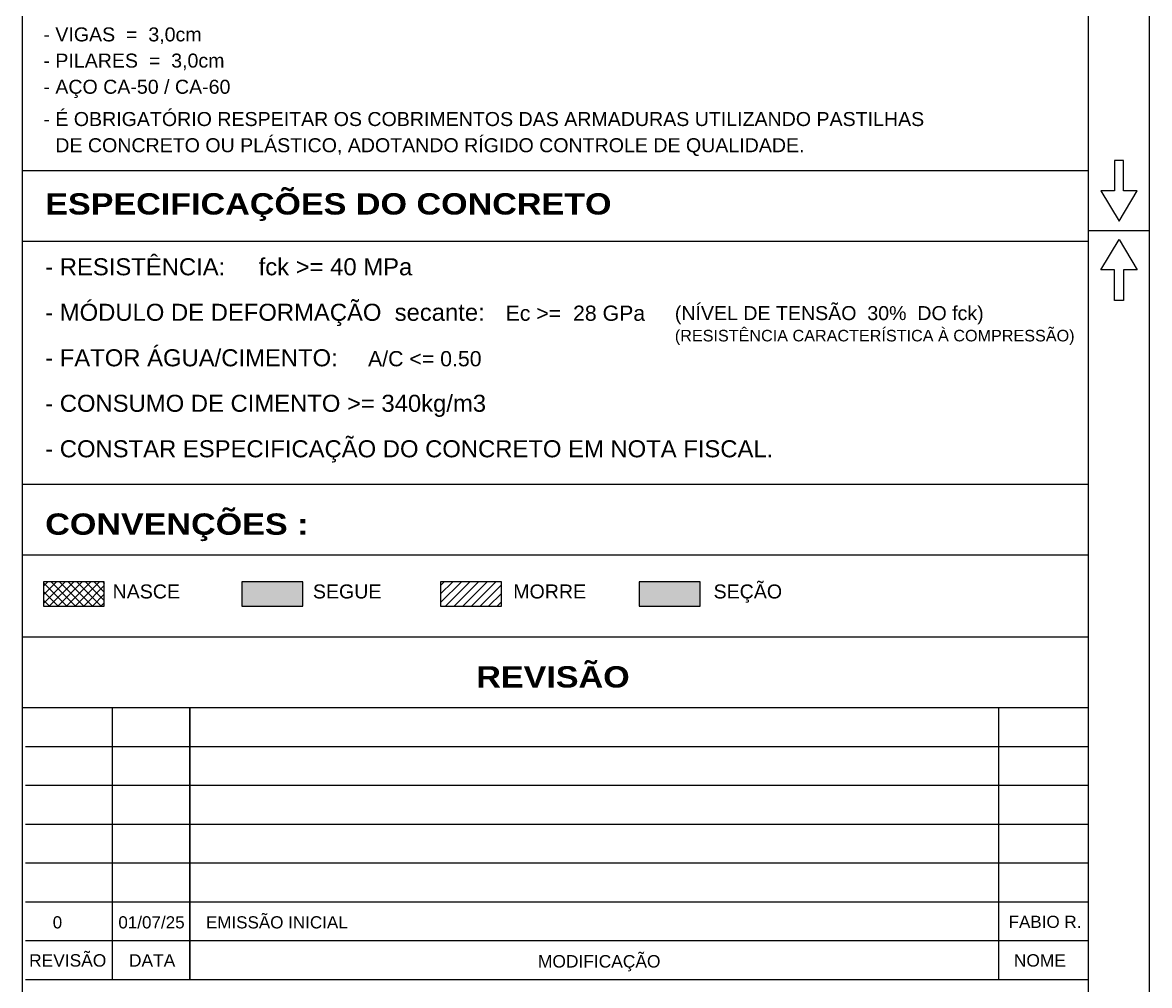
# Model space of a CAD drawing. Extents: x 0 to 13080, y 0 to 6750.
# Drawn here: x 11693 to 13080, y 1320 to 2506 of the extents above; entities that cross this region are included whole.
import ezdxf

# ---------------------------------------------------------------- set-up
doc = ezdxf.new("R2010")
doc.units = 0
doc.header["$MEASUREMENT"] = 0
for name, color, linetype in [('MTH-179', 1, 'CONTINUOUS'), ('MTH-18', 1, 'CONTINUOUS'), ('MTH-226', 6, 'CONTINUOUS'), ('MTH-230', 1, 'CONTINUOUS'), ('MTH-CARIMBOEFORMATO', 1, 'CONTINUOUS'), ('MTH-HACHURA-PILAR', 1, 'CONTINUOUS'), ('MTH-LINHA-SEÇÃO', 16, 'CONTINUOUS'), ('MTH-MARGEM', 5, 'CONTINUOUS'), ('MTH-PILAR-MORRE', 5, 'CONTINUOUS'), ('MTH-PILAR-NASCE', 5, 'CONTINUOUS'), ('MTH-PILAR-SEGUE', 5, 'CONTINUOUS'), ('MTH-SOMBRA21', 150, 'CONTINUOUS'), ('MTH-SOMBRA25', 253, 'CONTINUOUS'), ('MTH-TXT-NEGRITO', 5, 'CONTINUOUS'), ('MTH-TXT-NOTAS', 3, 'CONTINUOUS')]:
    doc.layers.add(name, color=color, linetype=linetype)
doc.styles.add('TQS_ARIAL', font='arial.ttf')
doc.styles.add('TQS_ARIAL_BLACK', font='ariblk.ttf')

msp = doc.modelspace()

# ---------------------------------------------------------------- linework, layer by layer
at = {"layer": 'MTH-179', "linetype": 'Continuous'}
for p, q in [((13080.004952, 0.003475), (13080.004952, 6750.003475)), ((13005.004952, 2250.003475), (13080.004952, 2250.003475))]:
    msp.add_line(p, q, dxfattribs=at)
for points in [[(13042.504952, 2261.253475), (13065.004952, 2298.753475), (13048.129952, 2298.753475), (13048.129952, 2336.253475), (13036.879952, 2336.253475), (13036.879952, 2298.753475), (13020.004952, 2298.753475), (13042.504952, 2261.253475)], [(13042.504952, 2238.753475), (13065.004952, 2201.253475), (13048.129952, 2201.253475), (13048.129952, 2163.753475), (13036.879952, 2163.753475), (13036.879952, 2201.253475), (13020.004952, 2201.253475), (13042.504952, 2238.753475)]]:
    msp.add_lwpolyline(points, dxfattribs=at)
at = {"layer": 'MTH-18', "linetype": 'Continuous'}
for p, q in [((11692.505158, 2236.863686), (13005.005158, 2236.863686)), ((11692.50511, 1850.321021), (13005.004958, 1850.321021))]:
    msp.add_line(p, q, dxfattribs=at)
at = {"layer": 'MTH-226', "linetype": 'Continuous'}
for p, q in [((11692.505268, 2323.863686), (13005.005268, 2323.863686)), ((11692.505268, 2323.863686), (13005.005268, 2323.863686)), ((11692.50511, 1937.321021), (13005.004958, 1937.321021)), ((11692.504945, 1749.106194), (13005.004945, 1749.106194)), ((11692.504952, 1749.106194), (13005.004952, 1749.106194))]:
    msp.add_line(p, q, dxfattribs=at)
at = {"layer": 'MTH-230', "linetype": 'Continuous'}
for q in [(11692.504945, 6675.003475), (11692.504945, 1749.106194)]:
    msp.add_line((11692.504945, 75.003475), q, dxfattribs=at)
at = {"layer": 'MTH-CARIMBOEFORMATO', "linetype": 'Continuous'}
for p, q in [((11802.855897, 1662.106125), (11802.855897, 1327.237488)), ((11898.53265, 1662.106125), (11898.53265, 1327.237488)), ((11898.53265, 1327.237488), (11898.53265, 1662.106125)), ((12894.241874, 1662.106125), (12894.241874, 1327.237488)), ((11696.215101, 1614.267748), (13005.004945, 1614.267748)), ((11696.215101, 1566.429372), (13005.004945, 1566.429372)), ((11696.215101, 1518.590995), (13005.004945, 1518.590995)), ((11696.215101, 1470.752618), (13005.004945, 1470.752618)), ((11696.215101, 1422.914242), (11898.53265, 1422.914242)), ((11898.53265, 1422.914242), (13005.021506, 1422.914242)), ((11696.215101, 1375.075865), (11898.53265, 1375.075865)), ((11898.53265, 1375.075865), (13005.021506, 1375.075865)), ((11696.215101, 1327.237488), (11898.53265, 1327.237488)), ((11898.53265, 1327.237488), (13005.021506, 1327.237488))]:
    msp.add_line(p, q, dxfattribs=at)
at = {"layer": 'MTH-HACHURA-PILAR', "linetype": 'Continuous'}
for p, q in [((11718.169086, 1790.389878), (11744.859052, 1817.079844)), ((11718.169086, 1800.99648), (11734.25245, 1817.079844)), ((11718.169086, 1811.603082), (11723.645848, 1817.079844)), ((11718.169086, 1815.854706), (11746.94468, 1787.079112)), ((11718.169086, 1805.248104), (11736.338079, 1787.079112)), ((11725.464921, 1787.079112), (11755.465654, 1817.079844)), ((11727.55055, 1817.079844), (11757.551282, 1787.079112)), ((11736.071523, 1787.079112), (11766.072255, 1817.079844)), ((11738.157151, 1817.079844), (11768.157884, 1787.079112)), ((11746.678125, 1787.079112), (11776.678857, 1817.079844)), ((11748.763753, 1817.079844), (11778.764486, 1787.079112)), ((11757.284726, 1787.079112), (11787.285459, 1817.079844)), ((11759.370355, 1817.079844), (11789.371087, 1787.079112)), ((11767.891328, 1787.079112), (11793.169086, 1812.35687)), ((11769.976957, 1817.079844), (11793.169086, 1793.887715)), ((11780.583558, 1817.079844), (11793.169086, 1804.494316)), ((11791.19016, 1817.079844), (11793.169086, 1815.100918)), ((12207.169086, 1791.486199), (12232.762731, 1817.079844)), ((12207.169086, 1802.092801), (12222.156129, 1817.079844)), ((12207.169086, 1812.699403), (12211.549527, 1817.079844)), ((12213.3686, 1787.079112), (12243.369333, 1817.079844)), ((12223.975202, 1787.079112), (12253.975934, 1817.079844)), ((12234.581804, 1787.079112), (12264.582536, 1817.079844)), ((12245.188405, 1787.079112), (12275.189138, 1817.079844)), ((12255.795007, 1787.079112), (12282.169086, 1813.45319)), ((11718.169086, 1794.641503), (11725.731477, 1787.079112)), ((11778.49793, 1787.079112), (11793.169086, 1801.750268)), ((11789.104531, 1787.079112), (11793.169086, 1791.143666)), ((12266.401609, 1787.079112), (12282.169086, 1802.846589)), ((12277.00821, 1787.079112), (12282.169086, 1792.239987))]:
    msp.add_line(p, q, dxfattribs=at)
at = {"layer": 'MTH-LINHA-SEÇÃO', "linetype": 'Continuous'}
msp.add_lwpolyline([(12451.669086, 1787.079112), (12526.669086, 1787.079112), (12526.669086, 1817.079844), (12451.669086, 1817.079844), (12451.669086, 1787.079112)], dxfattribs=at)
at = {"layer": 'MTH-MARGEM', "linetype": 'Continuous'}
msp.add_line((13005.004952, 75.003407), (13005.004952, 6675.003475), dxfattribs=at)
at = {"layer": 'MTH-PILAR-MORRE', "linetype": 'Continuous'}
msp.add_lwpolyline([(12207.169086, 1787.079112), (12282.169086, 1787.079112), (12282.169086, 1817.079844), (12207.169086, 1817.079844), (12207.169086, 1787.079112)], dxfattribs=at)
at = {"layer": 'MTH-PILAR-NASCE', "linetype": 'Continuous'}
msp.add_lwpolyline([(11718.169086, 1787.079112), (11793.169086, 1787.079112), (11793.169086, 1817.079844), (11718.169086, 1817.079844), (11718.169086, 1787.079112)], dxfattribs=at)
at = {"layer": 'MTH-PILAR-SEGUE', "linetype": 'Continuous'}
msp.add_line((11692.504945, 1662.106125), (13005.004945, 1662.106125), dxfattribs=at)
msp.add_lwpolyline([(11962.669086, 1787.079112), (12037.669086, 1787.079112), (12037.669086, 1817.079844), (11962.669086, 1817.079844), (11962.669086, 1787.079112)], dxfattribs=at)
at = {"layer": 'MTH-SOMBRA21', "linetype": 'Continuous'}
for points in [[(12451.669086, 1787.079112), (12526.669086, 1787.079112), (12526.669086, 1817.079844)], [(12451.669086, 1787.079112), (12526.669086, 1817.079844), (12451.669086, 1817.079844)], [(12451.669086, 1787.079112), (12451.669086, 1817.079844), (12451.669086, 1787.079112)]]:
    msp.add_solid(points, dxfattribs=at)
at = {"layer": 'MTH-SOMBRA25', "linetype": 'Continuous'}
for points in [[(11962.669086, 1787.079112), (12037.669086, 1787.079112), (12037.669086, 1817.079844)], [(11962.669086, 1787.079112), (12037.669086, 1817.079844), (11962.669086, 1817.079844)], [(11962.669086, 1787.079112), (11962.669086, 1817.079844), (11962.669086, 1787.079112)]]:
    msp.add_solid(points, dxfattribs=at)

# ---------------------------------------------------------------- texts
at = {"layer": 'MTH-TXT-NEGRITO', "linetype": 'Continuous', "style": 'TQS_ARIAL_BLACK'}
for s, p in [('ESPECIFICAÇÕES DO CONCRETO', (11720.437474, 2269.576977)), ('CONVENÇÕES :', (11720.437164, 1875.071021)), ('REVISÃO', (12251.134248, 1686.856194))]:
    msp.add_text(s, height=26.25, dxfattribs=at).set_placement(p)
at = {"layer": 'MTH-TXT-NOTAS', "linetype": 'Continuous', "style": 'TQS_ARIAL'}
for s, height, p in [('- VIGAS  =  3,0cm', 17.25, (11718.16933, 2482.863686)), ('- PILARES  =  3,0cm', 17.25, (11718.16933, 2450.613686)), ('- AÇO CA-50 / CA-60', 17.25, (11718.16933, 2418.363686)), ('- É OBRIGATÓRIO RESPEITAR OS COBRIMENTOS DAS ARMADURAS UTILIZANDO PASTILHAS', 17.25, (11718.16933, 2378.613686)), ('DE CONCRETO OU PLÁSTICO, ADOTANDO RÍGIDO CONTROLE DE QUALIDADE.', 17.25, (11732.850545, 2346.363686)), ('fck >= 40 MPa ', 21, (11983.210935, 2194.711813)), ('- MÓDULO DE DEFORMAÇÃO  secante:', 21, (11720.437253, 2138.655014)), ('Ec >=  28 GPa', 18.75, (12287.292555, 2138.655899)), ('(NÍVEL DE TENSÃO  30%  DO fck)', 17.25, (12495.637954, 2139.518507)), ('(RESISTÊNCIA CARACTERÍSTICA À COMPRESSÃO)', 14.25, (12495.637954, 2113.268507)), ('A/C <= 0.50', 18.75, (12117.897975, 2082.599558)), ('- CONSUMO DE CIMENTO >= 340kg/m3', 21, (11720.437364, 2026.542465)), ('- CONSTAR ESPECIFICAÇÃO DO CONCRETO EM NOTA FISCAL.', 21, (11720.437364, 1970.486191)), ('SEÇÃO', 17.250003, (12543.324359, 1796.572031)), ('NASCE', 17.250003, (11803.370258, 1796.572031)), ('SEGUE', 17.250003, (12050.020648, 1796.572031)), ('MORRE', 17.250003, (12296.671039, 1796.572031)), ('0', 15, (11729.659374, 1390.075865)), ('01/07/25', 15, (11810.491551, 1390.075865)), ('EMISSÃO INICIAL', 15, (11918.269242, 1390.075865)), ('FABIO R.', 15, (12906.589703, 1390.704155)), ('REVISÃO', 15.308281, (11700.585735, 1342.999531)), ('MODIFICAÇÃO', 15.308281, (12327.067135, 1341.898959)), ('DATA', 15.308281, (11823.527382, 1342.999531)), ('NOME', 15.308281, (12912.988606, 1342.999531))]:
    msp.add_text(s, height=height, dxfattribs=at).set_placement(p)
for s, p in [('- RESISTÊNCIA:', (11720.437143, 2194.711243)), ('- FATOR ÁGUA/CIMENTO:', (11720.437364, 2082.59874))]:
    msp.add_text(s, height=21, rotation=0.000113, dxfattribs=at).set_placement(p)

doc.saveas('drawing.dxf')
